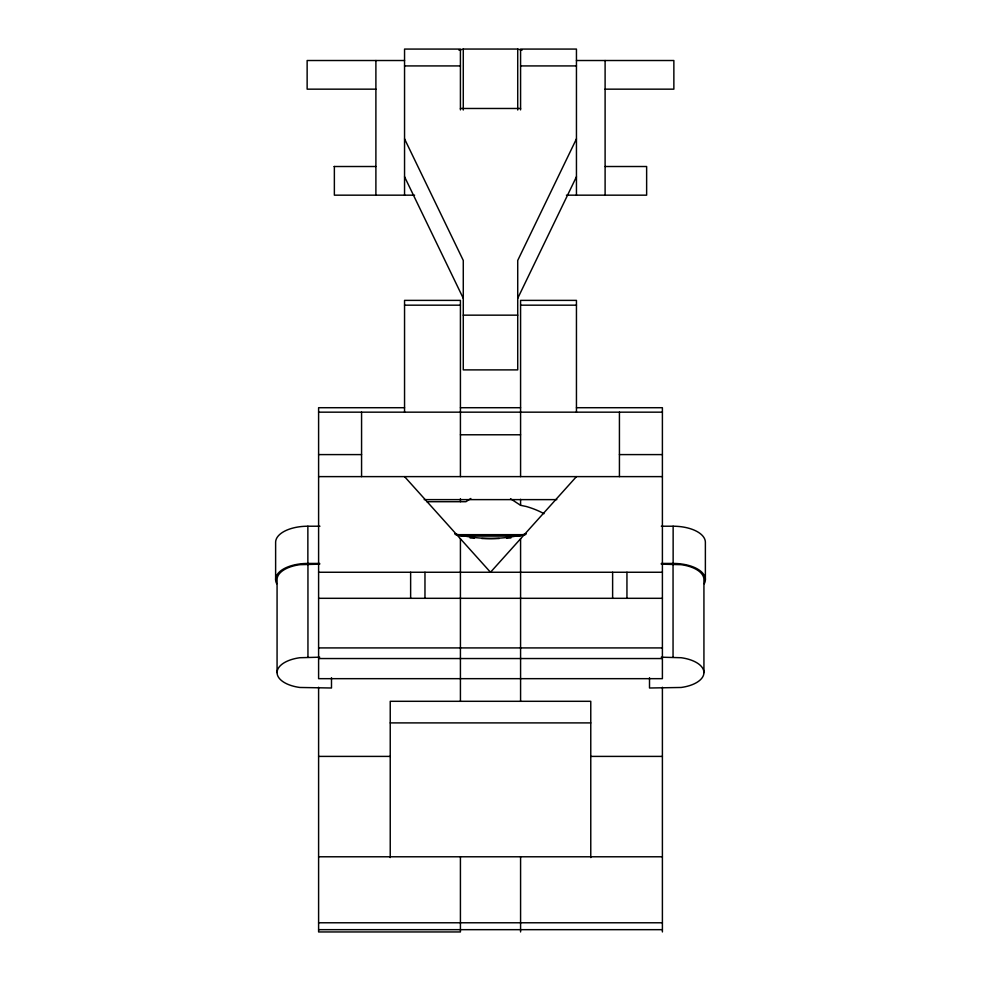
<?xml version="1.0" encoding="UTF-8"?>
<svg xmlns="http://www.w3.org/2000/svg" width="981" height="981" viewBox="0 0 981 981"><rect width="100%" height="100%" fill="white"/><g stroke="black" fill="none" stroke-linecap="round" stroke-linejoin="round"><path stroke-width="1.47" d="M576.448 138.873L517.723 260.443L517.723 369.886L463.277 369.886L463.277 260.443L404.552 138.873M517.723 298.322L576.448 176.752M576.448 476.619L490.5 572.254L404.552 476.619M470.843 498.483L465.926 501.708L426.87 501.708M458.985 50.19L463.277 49.05L517.723 49.05L522.015 50.19M526.307 533.799C502.922 539.967 478.078 539.967 454.694 533.799M319.72 564.161L299.892 564.688A30.791 15.389 0 0 0 277.071 579.55L277.071 672.598A30.791 15.389 0 0 0 299.892 687.473L331.492 688L331.492 677.736M319.72 657.196L299.892 657.724A30.791 15.389 0 0 0 277.071 672.598M404.552 60.515L307.139 60.515L307.139 89.161L375.895 89.161M576.448 60.515L673.861 60.515L673.861 89.161L605.105 89.161M404.552 65.923L460.42 65.923M520.58 65.923L576.448 65.923M460.42 108.474L520.58 108.474M334.067 166.512L375.895 166.512M605.105 166.512L646.638 166.512L646.638 195.17L566.417 195.17M414.583 195.17L334.362 195.17L334.362 166.512M404.552 305.177L460.42 305.177M520.58 305.177L576.448 305.177M463.277 315.159L517.723 315.159M404.552 407.716L318.604 407.716L318.604 678.668L662.396 678.668L662.396 407.716L576.448 407.716M460.42 407.716L520.58 407.716M318.604 412.167L662.396 412.167M460.42 434.779L520.58 434.779M318.604 454.595L361.572 454.595M619.428 454.595L662.396 454.595M318.604 476.619L662.396 476.619M424.184 499.623L556.816 499.623M275.624 579.55L275.624 542.334A32.226 16.113 0 0 1 307.862 526.221L319.941 526.221M661.341 526.221L673.138 526.221A32.226 16.113 0 0 1 705.376 542.334L705.376 579.55M455.454 534.67L525.546 534.67M459.893 536.104L520.923 536.104M276.728 583.732A32.226 16.113 0 0 1 307.862 563.437L319.659 563.437M661.341 563.437L673.138 563.437A32.226 16.113 0 0 1 704.272 583.732M661.28 564.161L681.108 564.688A30.791 15.389 0 0 1 703.929 579.55L703.929 672.598A30.791 15.389 0 0 1 681.108 687.473L649.508 688L649.508 677.736M318.604 572.254L662.396 572.254M318.604 598.312L662.396 598.312M318.604 647.914L662.396 647.914M661.28 657.196L681.108 657.724A30.791 15.389 0 0 1 703.929 672.598M318.604 658.545L662.396 658.545M390.23 722.899L590.77 722.899M318.604 756.4L390.23 756.4M590.77 756.4L662.396 756.4M318.604 856.781L662.396 856.781M318.604 922.778L662.396 922.778M318.604 929.669L662.396 929.669M510.549 498.74L520.58 505.313L526.307 506.503A71.625 35.806 0 0 1 543.989 513.701M404.552 176.752L463.277 298.322M673.138 526.221L673.138 563.437M673.052 564.161L673.052 657.196M662.396 687.252L662.396 931.95M626.945 572.254L626.945 598.312M619.428 412.167L619.428 476.619M612.622 572.254L612.622 598.312M605.105 60.515L605.105 195.17M590.77 857.566L590.77 701.305L390.23 701.305L390.23 857.566M576.448 195.17L576.448 49.075L520.58 49.075L520.58 109.884M576.448 412.167L576.448 300.382L520.58 300.382L520.58 476.619M520.58 499.292L520.58 505.313M520.58 538.777L520.58 701.305M520.58 856.781L520.58 931.95M517.723 49.05L517.723 110.007M463.277 49.05L463.277 110.007M460.42 109.884L460.42 49.075L404.552 49.075L404.552 195.17M460.42 476.619L460.42 300.382L404.552 300.382L404.552 412.167M460.42 498.74L460.42 501.708M460.42 538.777L460.42 701.305M460.42 856.781L460.42 931.95L318.604 931.95L318.604 687.252M424.969 572.254L424.969 598.312M410.634 572.254L410.634 598.312M375.895 60.515L375.895 195.17M361.572 412.167L361.572 476.619M307.948 564.161L307.948 657.196M307.862 526.221L307.862 563.437M510.905 537.944A265.017 229.505 0 0 1 506.539 538.201M499.255 538.508A265.017 229.505 0 0 1 481.745 538.508M474.461 538.201A265.017 229.505 0 0 1 470.095 537.944"/></g></svg>
